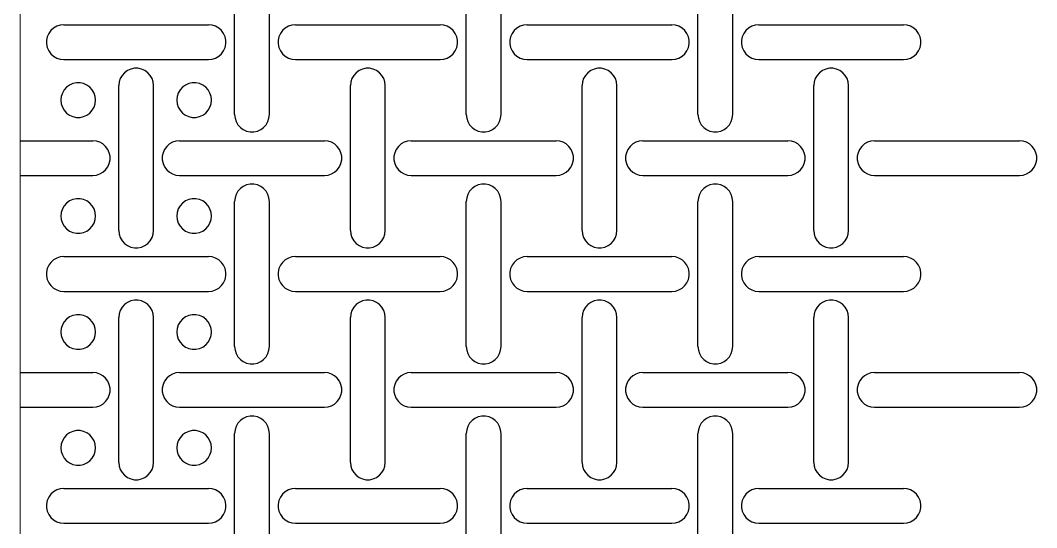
# Model space of a CAD drawing. Header units: metres. Extents: x 0 to 140, y -20 to 220.
# Drawn here: x 0 to 87.7, y 118.1 to 161.9 of the extents above; entities that cross this region are included whole.
import ezdxf

# ---------------------------------------------------------------- set-up
doc = ezdxf.new("R2010")
doc.units = ezdxf.units.M

msp = doc.modelspace()

# ---------------------------------------------------------------- linework, layer by layer
at = {"lineweight": 0}
msp.add_line((0, -20), (0, 220), dxfattribs=at)
for p, q in [((18.5, 153.75), (18.5, 166.25)), ((21.5, 153.75), (21.5, 166.25)), ((38.5, 153.75), (38.5, 166.25)), ((41.5, 153.75), (41.5, 166.25)), ((58.5, 153.75), (58.5, 166.25)), ((61.5, 153.75), (61.5, 166.25)), ((3.438, 161.467), (3.14, 161.37)), ((3.75, 161.5), (3.438, 161.467)), ((3.75, 161.5), (16.25, 161.5)), ((16.562, 161.467), (16.25, 161.5)), ((16.86, 161.37), (16.562, 161.467)), ((23.438, 161.467), (23.14, 161.37)), ((23.75, 161.5), (23.438, 161.467)), ((23.75, 161.5), (36.25, 161.5)), ((36.562, 161.467), (36.25, 161.5)), ((36.86, 161.37), (36.562, 161.467)), ((43.438, 161.467), (43.14, 161.37)), ((43.75, 161.5), (43.438, 161.467)), ((43.75, 161.5), (56.25, 161.5)), ((56.562, 161.467), (56.25, 161.5)), ((56.86, 161.37), (56.562, 161.467)), ((63.438, 161.467), (63.14, 161.37)), ((63.75, 161.5), (63.438, 161.467)), ((63.75, 161.5), (76.25, 161.5)), ((76.562, 161.467), (76.25, 161.5)), ((76.86, 161.37), (76.562, 161.467)), ((2.451, 160.75), (2.323, 160.464)), ((2.635, 161.004), (2.451, 160.75)), ((2.868, 161.214), (2.635, 161.004)), ((3.14, 161.37), (2.868, 161.214)), ((17.132, 161.214), (16.86, 161.37)), ((17.365, 161.004), (17.132, 161.214)), ((17.549, 160.75), (17.365, 161.004)), ((17.677, 160.464), (17.549, 160.75)), ((22.451, 160.75), (22.323, 160.464)), ((22.635, 161.004), (22.451, 160.75)), ((22.868, 161.214), (22.635, 161.004)), ((23.14, 161.37), (22.868, 161.214)), ((37.132, 161.214), (36.86, 161.37)), ((37.365, 161.004), (37.132, 161.214)), ((37.549, 160.75), (37.365, 161.004)), ((37.677, 160.464), (37.549, 160.75)), ((42.451, 160.75), (42.323, 160.464)), ((42.635, 161.004), (42.451, 160.75)), ((42.868, 161.214), (42.635, 161.004)), ((43.14, 161.37), (42.868, 161.214)), ((57.132, 161.214), (56.86, 161.37)), ((57.365, 161.004), (57.132, 161.214)), ((57.549, 160.75), (57.365, 161.004)), ((57.677, 160.464), (57.549, 160.75)), ((62.451, 160.75), (62.323, 160.464)), ((62.635, 161.004), (62.451, 160.75)), ((62.868, 161.214), (62.635, 161.004)), ((63.14, 161.37), (62.868, 161.214)), ((77.132, 161.214), (76.86, 161.37)), ((77.365, 161.004), (77.132, 161.214)), ((77.549, 160.75), (77.365, 161.004)), ((77.677, 160.464), (77.549, 160.75)), ((2.323, 160.464), (2.258, 160.157)), ((2.258, 160.157), (2.258, 159.843)), ((2.258, 159.843), (2.323, 159.536)), ((17.742, 160.157), (17.677, 160.464)), ((17.677, 159.536), (17.742, 159.843)), ((17.742, 159.843), (17.742, 160.157)), ((22.323, 160.464), (22.258, 160.157)), ((22.258, 160.157), (22.258, 159.843)), ((22.258, 159.843), (22.323, 159.536)), ((37.742, 160.157), (37.677, 160.464)), ((37.677, 159.536), (37.742, 159.843)), ((37.742, 159.843), (37.742, 160.157)), ((42.323, 160.464), (42.258, 160.157)), ((42.258, 160.157), (42.258, 159.843)), ((42.258, 159.843), (42.323, 159.536)), ((57.742, 160.157), (57.677, 160.464)), ((57.677, 159.536), (57.742, 159.843)), ((57.742, 159.843), (57.742, 160.157)), ((62.323, 160.464), (62.258, 160.157)), ((62.258, 160.157), (62.258, 159.843)), ((62.258, 159.843), (62.323, 159.536)), ((77.742, 160.157), (77.677, 160.464)), ((77.677, 159.536), (77.742, 159.843)), ((77.742, 159.843), (77.742, 160.157)), ((2.323, 159.536), (2.451, 159.25)), ((2.451, 159.25), (2.635, 158.996)), ((2.635, 158.996), (2.868, 158.786)), ((17.132, 158.786), (17.365, 158.996)), ((17.365, 158.996), (17.549, 159.25)), ((17.549, 159.25), (17.677, 159.536)), ((22.323, 159.536), (22.451, 159.25)), ((22.451, 159.25), (22.635, 158.996)), ((22.635, 158.996), (22.868, 158.786)), ((37.132, 158.786), (37.365, 158.996)), ((37.365, 158.996), (37.549, 159.25)), ((37.549, 159.25), (37.677, 159.536)), ((42.323, 159.536), (42.451, 159.25)), ((42.451, 159.25), (42.635, 158.996)), ((42.635, 158.996), (42.868, 158.786)), ((57.132, 158.786), (57.365, 158.996)), ((57.365, 158.996), (57.549, 159.25)), ((57.549, 159.25), (57.677, 159.536)), ((62.323, 159.536), (62.451, 159.25)), ((62.451, 159.25), (62.635, 158.996)), ((62.635, 158.996), (62.868, 158.786)), ((77.132, 158.786), (77.365, 158.996)), ((77.365, 158.996), (77.549, 159.25)), ((77.549, 159.25), (77.677, 159.536)), ((2.868, 158.786), (3.14, 158.63)), ((3.14, 158.63), (3.438, 158.533)), ((3.438, 158.533), (3.75, 158.5)), ((3.75, 158.5), (16.25, 158.5)), ((16.25, 158.5), (16.562, 158.533)), ((16.562, 158.533), (16.86, 158.63)), ((16.86, 158.63), (17.132, 158.786)), ((22.868, 158.786), (23.14, 158.63)), ((23.14, 158.63), (23.438, 158.533)), ((23.438, 158.533), (23.75, 158.5)), ((23.75, 158.5), (36.25, 158.5)), ((36.25, 158.5), (36.562, 158.533)), ((36.562, 158.533), (36.86, 158.63)), ((36.86, 158.63), (37.132, 158.786)), ((42.868, 158.786), (43.14, 158.63)), ((43.14, 158.63), (43.438, 158.533)), ((43.438, 158.533), (43.75, 158.5)), ((43.75, 158.5), (56.25, 158.5)), ((56.25, 158.5), (56.562, 158.533)), ((56.562, 158.533), (56.86, 158.63)), ((56.86, 158.63), (57.132, 158.786)), ((62.868, 158.786), (63.14, 158.63)), ((63.14, 158.63), (63.438, 158.533)), ((63.438, 158.533), (63.75, 158.5)), ((63.75, 158.5), (76.25, 158.5)), ((76.25, 158.5), (76.562, 158.533)), ((76.562, 158.533), (76.86, 158.63)), ((76.86, 158.63), (77.132, 158.786)), ((8.786, 157.132), (8.63, 156.86)), ((8.996, 157.365), (8.786, 157.132)), ((9.25, 157.549), (8.996, 157.365)), ((9.536, 157.677), (9.25, 157.549)), ((9.843, 157.742), (9.536, 157.677)), ((10.157, 157.742), (9.843, 157.742)), ((10.464, 157.677), (10.157, 157.742)), ((10.75, 157.549), (10.464, 157.677)), ((11.004, 157.365), (10.75, 157.549)), ((11.214, 157.132), (11.004, 157.365)), ((11.37, 156.86), (11.214, 157.132)), ((28.786, 157.132), (28.63, 156.86)), ((28.996, 157.365), (28.786, 157.132)), ((29.25, 157.549), (28.996, 157.365)), ((29.536, 157.677), (29.25, 157.549)), ((29.843, 157.742), (29.536, 157.677)), ((30.157, 157.742), (29.843, 157.742)), ((30.464, 157.677), (30.157, 157.742)), ((30.75, 157.549), (30.464, 157.677)), ((31.004, 157.365), (30.75, 157.549)), ((31.214, 157.132), (31.004, 157.365)), ((31.37, 156.86), (31.214, 157.132)), ((48.786, 157.132), (48.63, 156.86)), ((48.996, 157.365), (48.786, 157.132)), ((49.25, 157.549), (48.996, 157.365)), ((49.536, 157.677), (49.25, 157.549)), ((49.843, 157.742), (49.536, 157.677)), ((50.157, 157.742), (49.843, 157.742)), ((50.464, 157.677), (50.157, 157.742)), ((50.75, 157.549), (50.464, 157.677)), ((51.004, 157.365), (50.75, 157.549)), ((51.214, 157.132), (51.004, 157.365)), ((51.37, 156.86), (51.214, 157.132)), ((68.786, 157.132), (68.63, 156.86)), ((68.996, 157.365), (68.786, 157.132)), ((69.25, 157.549), (68.996, 157.365)), ((69.536, 157.677), (69.25, 157.549)), ((69.843, 157.742), (69.536, 157.677)), ((70.157, 157.742), (69.843, 157.742)), ((70.464, 157.677), (70.157, 157.742)), ((70.75, 157.549), (70.464, 157.677)), ((71.004, 157.365), (70.75, 157.549)), ((71.214, 157.132), (71.004, 157.365)), ((71.37, 156.86), (71.214, 157.132)), ((4.25, 156.299), (3.996, 156.115)), ((4.536, 156.427), (4.25, 156.299)), ((4.843, 156.492), (4.536, 156.427)), ((5.157, 156.492), (4.843, 156.492)), ((5.464, 156.427), (5.157, 156.492)), ((5.75, 156.299), (5.464, 156.427)), ((6.004, 156.115), (5.75, 156.299)), ((8.533, 156.562), (8.5, 156.25)), ((8.5, 143.75), (8.5, 156.25)), ((8.63, 156.86), (8.533, 156.562)), ((11.467, 156.562), (11.37, 156.86)), ((11.5, 156.25), (11.467, 156.562)), ((11.5, 143.75), (11.5, 156.25)), ((14.25, 156.299), (13.996, 156.115)), ((14.536, 156.427), (14.25, 156.299)), ((14.843, 156.492), (14.536, 156.427)), ((15.157, 156.492), (14.843, 156.492)), ((15.464, 156.427), (15.157, 156.492)), ((15.75, 156.299), (15.464, 156.427)), ((16.004, 156.115), (15.75, 156.299)), ((28.533, 156.562), (28.5, 156.25)), ((28.5, 143.75), (28.5, 156.25)), ((28.63, 156.86), (28.533, 156.562)), ((31.467, 156.562), (31.37, 156.86)), ((31.5, 156.25), (31.467, 156.562)), ((31.5, 143.75), (31.5, 156.25)), ((48.533, 156.562), (48.5, 156.25)), ((48.5, 143.75), (48.5, 156.25)), ((48.63, 156.86), (48.533, 156.562)), ((51.467, 156.562), (51.37, 156.86)), ((51.5, 156.25), (51.467, 156.562)), ((51.5, 143.75), (51.5, 156.25)), ((68.533, 156.562), (68.5, 156.25)), ((68.5, 143.75), (68.5, 156.25)), ((68.63, 156.86), (68.533, 156.562)), ((71.467, 156.562), (71.37, 156.86)), ((71.5, 156.25), (71.467, 156.562)), ((71.5, 143.75), (71.5, 156.25)), ((3.533, 155.312), (3.5, 155)), ((3.63, 155.61), (3.533, 155.312)), ((3.786, 155.882), (3.63, 155.61)), ((3.996, 156.115), (3.786, 155.882)), ((6.214, 155.882), (6.004, 156.115)), ((6.37, 155.61), (6.214, 155.882)), ((6.467, 155.312), (6.37, 155.61)), ((6.5, 155), (6.467, 155.312)), ((13.533, 155.312), (13.5, 155)), ((13.63, 155.61), (13.533, 155.312)), ((13.786, 155.882), (13.63, 155.61)), ((13.996, 156.115), (13.786, 155.882)), ((16.214, 155.882), (16.004, 156.115)), ((16.37, 155.61), (16.214, 155.882)), ((16.467, 155.312), (16.37, 155.61)), ((16.5, 155), (16.467, 155.312)), ((3.5, 155), (3.533, 154.688)), ((3.533, 154.688), (3.63, 154.39)), ((6.37, 154.39), (6.467, 154.688)), ((6.467, 154.688), (6.5, 155)), ((13.5, 155), (13.533, 154.688)), ((13.533, 154.688), (13.63, 154.39)), ((16.37, 154.39), (16.467, 154.688)), ((16.467, 154.688), (16.5, 155)), ((3.63, 154.39), (3.786, 154.118)), ((3.786, 154.118), (3.996, 153.885)), ((3.996, 153.885), (4.25, 153.701)), ((4.25, 153.701), (4.536, 153.573)), ((4.536, 153.573), (4.843, 153.508)), ((5.157, 153.508), (5.464, 153.573)), ((5.464, 153.573), (5.75, 153.701)), ((5.75, 153.701), (6.004, 153.885)), ((6.004, 153.885), (6.214, 154.118)), ((6.214, 154.118), (6.37, 154.39)), ((13.63, 154.39), (13.786, 154.118)), ((13.786, 154.118), (13.996, 153.885)), ((13.996, 153.885), (14.25, 153.701)), ((14.25, 153.701), (14.536, 153.573)), ((14.536, 153.573), (14.843, 153.508)), ((15.157, 153.508), (15.464, 153.573)), ((15.464, 153.573), (15.75, 153.701)), ((15.75, 153.701), (16.004, 153.885)), ((16.004, 153.885), (16.214, 154.118)), ((16.214, 154.118), (16.37, 154.39)), ((18.5, 153.75), (18.533, 153.438)), ((21.467, 153.438), (21.5, 153.75)), ((38.5, 153.75), (38.533, 153.438)), ((41.467, 153.438), (41.5, 153.75)), ((58.5, 153.75), (58.533, 153.438)), ((61.467, 153.438), (61.5, 153.75)), ((4.843, 153.508), (5.157, 153.508)), ((14.843, 153.508), (15.157, 153.508)), ((18.533, 153.438), (18.63, 153.14)), ((18.63, 153.14), (18.786, 152.868)), ((18.786, 152.868), (18.996, 152.635)), ((21.004, 152.635), (21.214, 152.868)), ((21.214, 152.868), (21.37, 153.14)), ((21.37, 153.14), (21.467, 153.438)), ((38.533, 153.438), (38.63, 153.14)), ((38.63, 153.14), (38.786, 152.868)), ((38.786, 152.868), (38.996, 152.635)), ((41.004, 152.635), (41.214, 152.868)), ((41.214, 152.868), (41.37, 153.14)), ((41.37, 153.14), (41.467, 153.438)), ((58.533, 153.438), (58.63, 153.14)), ((58.63, 153.14), (58.786, 152.868)), ((58.786, 152.868), (58.996, 152.635)), ((61.004, 152.635), (61.214, 152.868)), ((61.214, 152.868), (61.37, 153.14)), ((61.37, 153.14), (61.467, 153.438)), ((18.996, 152.635), (19.25, 152.451)), ((19.25, 152.451), (19.536, 152.323)), ((19.536, 152.323), (19.843, 152.258)), ((19.843, 152.258), (20.157, 152.258)), ((20.157, 152.258), (20.464, 152.323)), ((20.464, 152.323), (20.75, 152.451)), ((20.75, 152.451), (21.004, 152.635)), ((38.996, 152.635), (39.25, 152.451)), ((39.25, 152.451), (39.536, 152.323)), ((39.536, 152.323), (39.843, 152.258)), ((39.843, 152.258), (40.157, 152.258)), ((40.157, 152.258), (40.464, 152.323)), ((40.464, 152.323), (40.75, 152.451)), ((40.75, 152.451), (41.004, 152.635)), ((58.996, 152.635), (59.25, 152.451)), ((59.25, 152.451), (59.536, 152.323)), ((59.536, 152.323), (59.843, 152.258)), ((59.843, 152.258), (60.157, 152.258)), ((60.157, 152.258), (60.464, 152.323)), ((60.464, 152.323), (60.75, 152.451)), ((60.75, 152.451), (61.004, 152.635)), ((0, 151.5), (6.25, 151.5)), ((6.562, 151.467), (6.25, 151.5)), ((6.86, 151.37), (6.562, 151.467)), ((7.132, 151.214), (6.86, 151.37)), ((7.365, 151.004), (7.132, 151.214)), ((7.549, 150.75), (7.365, 151.004)), ((12.635, 151.004), (12.451, 150.75)), ((12.868, 151.214), (12.635, 151.004)), ((13.14, 151.37), (12.868, 151.214)), ((13.438, 151.467), (13.14, 151.37)), ((13.75, 151.5), (13.438, 151.467)), ((13.75, 151.5), (26.25, 151.5)), ((26.562, 151.467), (26.25, 151.5)), ((26.86, 151.37), (26.562, 151.467)), ((27.132, 151.214), (26.86, 151.37)), ((27.365, 151.004), (27.132, 151.214)), ((27.549, 150.75), (27.365, 151.004)), ((32.635, 151.004), (32.451, 150.75)), ((32.868, 151.214), (32.635, 151.004)), ((33.14, 151.37), (32.868, 151.214)), ((33.438, 151.467), (33.14, 151.37)), ((33.75, 151.5), (33.438, 151.467)), ((33.75, 151.5), (46.25, 151.5)), ((46.562, 151.467), (46.25, 151.5)), ((46.86, 151.37), (46.562, 151.467)), ((47.132, 151.214), (46.86, 151.37)), ((47.365, 151.004), (47.132, 151.214)), ((47.549, 150.75), (47.365, 151.004)), ((52.635, 151.004), (52.451, 150.75)), ((52.868, 151.214), (52.635, 151.004)), ((53.14, 151.37), (52.868, 151.214)), ((53.438, 151.467), (53.14, 151.37)), ((53.75, 151.5), (53.438, 151.467)), ((53.75, 151.5), (66.25, 151.5)), ((66.562, 151.467), (66.25, 151.5)), ((66.86, 151.37), (66.562, 151.467)), ((67.132, 151.214), (66.86, 151.37)), ((67.365, 151.004), (67.132, 151.214)), ((67.549, 150.75), (67.365, 151.004)), ((72.635, 151.004), (72.451, 150.75)), ((72.868, 151.214), (72.635, 151.004)), ((73.14, 151.37), (72.868, 151.214)), ((73.438, 151.467), (73.14, 151.37)), ((73.75, 151.5), (73.438, 151.467)), ((73.75, 151.5), (86.25, 151.5)), ((86.562, 151.467), (86.25, 151.5)), ((86.86, 151.37), (86.562, 151.467)), ((87.132, 151.214), (86.86, 151.37)), ((87.365, 151.004), (87.132, 151.214)), ((87.549, 150.75), (87.365, 151.004)), ((7.677, 150.464), (7.549, 150.75)), ((7.742, 150.157), (7.677, 150.464)), ((7.742, 149.843), (7.742, 150.157)), ((12.323, 150.464), (12.258, 150.157)), ((12.258, 150.157), (12.258, 149.843)), ((12.451, 150.75), (12.323, 150.464)), ((27.677, 150.464), (27.549, 150.75)), ((27.742, 150.157), (27.677, 150.464)), ((27.742, 149.843), (27.742, 150.157)), ((32.323, 150.464), (32.258, 150.157)), ((32.258, 150.157), (32.258, 149.843)), ((32.451, 150.75), (32.323, 150.464)), ((47.677, 150.464), (47.549, 150.75)), ((47.742, 150.157), (47.677, 150.464)), ((47.742, 149.843), (47.742, 150.157)), ((52.323, 150.464), (52.258, 150.157)), ((52.258, 150.157), (52.258, 149.843)), ((52.451, 150.75), (52.323, 150.464)), ((67.677, 150.464), (67.549, 150.75)), ((67.742, 150.157), (67.677, 150.464)), ((67.742, 149.843), (67.742, 150.157)), ((72.323, 150.464), (72.258, 150.157)), ((72.258, 150.157), (72.258, 149.843)), ((72.451, 150.75), (72.323, 150.464)), ((87.677, 150.464), (87.549, 150.75)), ((87.742, 150.157), (87.677, 150.464)), ((87.742, 149.843), (87.742, 150.157)), ((7.365, 148.996), (7.549, 149.25)), ((7.549, 149.25), (7.677, 149.536)), ((7.677, 149.536), (7.742, 149.843)), ((12.258, 149.843), (12.323, 149.536)), ((12.323, 149.536), (12.451, 149.25)), ((12.451, 149.25), (12.635, 148.996)), ((27.365, 148.996), (27.549, 149.25)), ((27.549, 149.25), (27.677, 149.536)), ((27.677, 149.536), (27.742, 149.843)), ((32.258, 149.843), (32.323, 149.536)), ((32.323, 149.536), (32.451, 149.25)), ((32.451, 149.25), (32.635, 148.996)), ((47.365, 148.996), (47.549, 149.25)), ((47.549, 149.25), (47.677, 149.536)), ((47.677, 149.536), (47.742, 149.843)), ((52.258, 149.843), (52.323, 149.536)), ((52.323, 149.536), (52.451, 149.25)), ((52.451, 149.25), (52.635, 148.996)), ((67.365, 148.996), (67.549, 149.25)), ((67.549, 149.25), (67.677, 149.536)), ((67.677, 149.536), (67.742, 149.843)), ((72.258, 149.843), (72.323, 149.536)), ((72.323, 149.536), (72.451, 149.25)), ((72.451, 149.25), (72.635, 148.996)), ((87.365, 148.996), (87.549, 149.25)), ((87.549, 149.25), (87.677, 149.536)), ((87.677, 149.536), (87.742, 149.843)), ((0, 148.5), (6.25, 148.5)), ((6.25, 148.5), (6.562, 148.533)), ((6.562, 148.533), (6.86, 148.63)), ((6.86, 148.63), (7.132, 148.786)), ((7.132, 148.786), (7.365, 148.996)), ((12.635, 148.996), (12.868, 148.786)), ((12.868, 148.786), (13.14, 148.63)), ((13.14, 148.63), (13.438, 148.533)), ((13.438, 148.533), (13.75, 148.5)), ((13.75, 148.5), (26.25, 148.5)), ((26.25, 148.5), (26.562, 148.533)), ((26.562, 148.533), (26.86, 148.63)), ((26.86, 148.63), (27.132, 148.786)), ((27.132, 148.786), (27.365, 148.996)), ((32.635, 148.996), (32.868, 148.786)), ((32.868, 148.786), (33.14, 148.63)), ((33.14, 148.63), (33.438, 148.533)), ((33.438, 148.533), (33.75, 148.5)), ((33.75, 148.5), (46.25, 148.5)), ((46.25, 148.5), (46.562, 148.533)), ((46.562, 148.533), (46.86, 148.63)), ((46.86, 148.63), (47.132, 148.786)), ((47.132, 148.786), (47.365, 148.996)), ((52.635, 148.996), (52.868, 148.786)), ((52.868, 148.786), (53.14, 148.63)), ((53.14, 148.63), (53.438, 148.533)), ((53.438, 148.533), (53.75, 148.5)), ((53.75, 148.5), (66.25, 148.5)), ((66.25, 148.5), (66.562, 148.533)), ((66.562, 148.533), (66.86, 148.63)), ((66.86, 148.63), (67.132, 148.786)), ((67.132, 148.786), (67.365, 148.996)), ((72.635, 148.996), (72.868, 148.786)), ((72.868, 148.786), (73.14, 148.63)), ((73.14, 148.63), (73.438, 148.533)), ((73.438, 148.533), (73.75, 148.5)), ((73.75, 148.5), (86.25, 148.5)), ((86.25, 148.5), (86.562, 148.533)), ((86.562, 148.533), (86.86, 148.63)), ((86.86, 148.63), (87.132, 148.786)), ((87.132, 148.786), (87.365, 148.996)), ((19.25, 147.549), (18.996, 147.365)), ((19.536, 147.677), (19.25, 147.549)), ((19.843, 147.742), (19.536, 147.677)), ((20.157, 147.742), (19.843, 147.742)), ((20.464, 147.677), (20.157, 147.742)), ((20.75, 147.549), (20.464, 147.677)), ((21.004, 147.365), (20.75, 147.549)), ((39.25, 147.549), (38.996, 147.365)), ((39.536, 147.677), (39.25, 147.549)), ((39.843, 147.742), (39.536, 147.677)), ((40.157, 147.742), (39.843, 147.742)), ((40.464, 147.677), (40.157, 147.742)), ((40.75, 147.549), (40.464, 147.677)), ((41.004, 147.365), (40.75, 147.549)), ((59.25, 147.549), (58.996, 147.365)), ((59.536, 147.677), (59.25, 147.549)), ((59.843, 147.742), (59.536, 147.677)), ((60.157, 147.742), (59.843, 147.742)), ((60.464, 147.677), (60.157, 147.742)), ((60.75, 147.549), (60.464, 147.677)), ((61.004, 147.365), (60.75, 147.549)), ((18.533, 146.562), (18.5, 146.25)), ((18.63, 146.86), (18.533, 146.562)), ((18.786, 147.132), (18.63, 146.86)), ((18.996, 147.365), (18.786, 147.132)), ((21.214, 147.132), (21.004, 147.365)), ((21.37, 146.86), (21.214, 147.132)), ((21.467, 146.562), (21.37, 146.86)), ((21.5, 146.25), (21.467, 146.562)), ((38.533, 146.562), (38.5, 146.25)), ((38.63, 146.86), (38.533, 146.562)), ((38.786, 147.132), (38.63, 146.86)), ((38.996, 147.365), (38.786, 147.132)), ((41.214, 147.132), (41.004, 147.365)), ((41.37, 146.86), (41.214, 147.132)), ((41.467, 146.562), (41.37, 146.86)), ((41.5, 146.25), (41.467, 146.562)), ((58.533, 146.562), (58.5, 146.25)), ((58.63, 146.86), (58.533, 146.562)), ((58.786, 147.132), (58.63, 146.86)), ((58.996, 147.365), (58.786, 147.132)), ((61.214, 147.132), (61.004, 147.365)), ((61.37, 146.86), (61.214, 147.132)), ((61.467, 146.562), (61.37, 146.86)), ((61.5, 146.25), (61.467, 146.562)), ((3.786, 145.882), (3.63, 145.61)), ((3.996, 146.115), (3.786, 145.882)), ((4.25, 146.299), (3.996, 146.115)), ((4.536, 146.427), (4.25, 146.299)), ((4.843, 146.492), (4.536, 146.427)), ((5.157, 146.492), (4.843, 146.492)), ((5.464, 146.427), (5.157, 146.492)), ((5.75, 146.299), (5.464, 146.427)), ((6.004, 146.115), (5.75, 146.299)), ((6.214, 145.882), (6.004, 146.115)), ((6.37, 145.61), (6.214, 145.882)), ((13.786, 145.882), (13.63, 145.61)), ((13.996, 146.115), (13.786, 145.882)), ((14.25, 146.299), (13.996, 146.115)), ((14.536, 146.427), (14.25, 146.299)), ((14.843, 146.492), (14.536, 146.427)), ((15.157, 146.492), (14.843, 146.492)), ((15.464, 146.427), (15.157, 146.492)), ((15.75, 146.299), (15.464, 146.427)), ((16.004, 146.115), (15.75, 146.299)), ((16.214, 145.882), (16.004, 146.115)), ((16.37, 145.61), (16.214, 145.882)), ((18.5, 133.75), (18.5, 146.25)), ((21.5, 133.75), (21.5, 146.25)), ((38.5, 133.75), (38.5, 146.25)), ((41.5, 133.75), (41.5, 146.25)), ((58.5, 133.75), (58.5, 146.25)), ((61.5, 133.75), (61.5, 146.25)), ((3.533, 145.312), (3.5, 145)), ((3.5, 145), (3.533, 144.688)), ((3.63, 145.61), (3.533, 145.312)), ((6.467, 145.312), (6.37, 145.61)), ((6.5, 145), (6.467, 145.312)), ((6.467, 144.688), (6.5, 145)), ((13.533, 145.312), (13.5, 145)), ((13.5, 145), (13.533, 144.688)), ((13.63, 145.61), (13.533, 145.312)), ((16.467, 145.312), (16.37, 145.61)), ((16.5, 145), (16.467, 145.312)), ((16.467, 144.688), (16.5, 145)), ((3.533, 144.688), (3.63, 144.39)), ((3.63, 144.39), (3.786, 144.118)), ((3.786, 144.118), (3.996, 143.885)), ((6.004, 143.885), (6.214, 144.118)), ((6.214, 144.118), (6.37, 144.39)), ((6.37, 144.39), (6.467, 144.688)), ((13.533, 144.688), (13.63, 144.39)), ((13.63, 144.39), (13.786, 144.118)), ((13.786, 144.118), (13.996, 143.885)), ((16.004, 143.885), (16.214, 144.118)), ((16.214, 144.118), (16.37, 144.39)), ((16.37, 144.39), (16.467, 144.688)), ((3.996, 143.885), (4.25, 143.701)), ((4.25, 143.701), (4.536, 143.573)), ((4.536, 143.573), (4.843, 143.508)), ((4.843, 143.508), (5.157, 143.508)), ((5.157, 143.508), (5.464, 143.573)), ((5.464, 143.573), (5.75, 143.701)), ((5.75, 143.701), (6.004, 143.885)), ((8.5, 143.75), (8.533, 143.438)), ((8.533, 143.438), (8.63, 143.14)), ((8.63, 143.14), (8.786, 142.868)), ((11.214, 142.868), (11.37, 143.14)), ((11.37, 143.14), (11.467, 143.438)), ((11.467, 143.438), (11.5, 143.75)), ((13.996, 143.885), (14.25, 143.701)), ((14.25, 143.701), (14.536, 143.573)), ((14.536, 143.573), (14.843, 143.508)), ((14.843, 143.508), (15.157, 143.508)), ((15.157, 143.508), (15.464, 143.573)), ((15.464, 143.573), (15.75, 143.701)), ((15.75, 143.701), (16.004, 143.885)), ((28.5, 143.75), (28.533, 143.438)), ((28.533, 143.438), (28.63, 143.14)), ((28.63, 143.14), (28.786, 142.868)), ((31.214, 142.868), (31.37, 143.14)), ((31.37, 143.14), (31.467, 143.438)), ((31.467, 143.438), (31.5, 143.75)), ((48.5, 143.75), (48.533, 143.438)), ((48.533, 143.438), (48.63, 143.14)), ((48.63, 143.14), (48.786, 142.868)), ((51.214, 142.868), (51.37, 143.14)), ((51.37, 143.14), (51.467, 143.438)), ((51.467, 143.438), (51.5, 143.75)), ((68.5, 143.75), (68.533, 143.438)), ((68.533, 143.438), (68.63, 143.14)), ((68.63, 143.14), (68.786, 142.868)), ((71.214, 142.868), (71.37, 143.14)), ((71.37, 143.14), (71.467, 143.438)), ((71.467, 143.438), (71.5, 143.75)), ((8.786, 142.868), (8.996, 142.635)), ((8.996, 142.635), (9.25, 142.451)), ((9.25, 142.451), (9.536, 142.323)), ((9.536, 142.323), (9.843, 142.258)), ((9.843, 142.258), (10.157, 142.258)), ((10.157, 142.258), (10.464, 142.323)), ((10.464, 142.323), (10.75, 142.451)), ((10.75, 142.451), (11.004, 142.635)), ((11.004, 142.635), (11.214, 142.868)), ((28.786, 142.868), (28.996, 142.635)), ((28.996, 142.635), (29.25, 142.451)), ((29.25, 142.451), (29.536, 142.323)), ((29.536, 142.323), (29.843, 142.258)), ((29.843, 142.258), (30.157, 142.258)), ((30.157, 142.258), (30.464, 142.323)), ((30.464, 142.323), (30.75, 142.451)), ((30.75, 142.451), (31.004, 142.635)), ((31.004, 142.635), (31.214, 142.868)), ((48.786, 142.868), (48.996, 142.635)), ((48.996, 142.635), (49.25, 142.451)), ((49.25, 142.451), (49.536, 142.323)), ((49.536, 142.323), (49.843, 142.258)), ((49.843, 142.258), (50.157, 142.258)), ((50.157, 142.258), (50.464, 142.323)), ((50.464, 142.323), (50.75, 142.451)), ((50.75, 142.451), (51.004, 142.635)), ((51.004, 142.635), (51.214, 142.868)), ((68.786, 142.868), (68.996, 142.635)), ((68.996, 142.635), (69.25, 142.451)), ((69.25, 142.451), (69.536, 142.323)), ((69.536, 142.323), (69.843, 142.258)), ((69.843, 142.258), (70.157, 142.258)), ((70.157, 142.258), (70.464, 142.323)), ((70.464, 142.323), (70.75, 142.451)), ((70.75, 142.451), (71.004, 142.635)), ((71.004, 142.635), (71.214, 142.868)), ((3.14, 141.37), (2.868, 141.214)), ((3.438, 141.467), (3.14, 141.37)), ((3.75, 141.5), (3.438, 141.467)), ((3.75, 141.5), (16.25, 141.5)), ((16.562, 141.467), (16.25, 141.5)), ((16.86, 141.37), (16.562, 141.467)), ((17.132, 141.214), (16.86, 141.37)), ((23.14, 141.37), (22.868, 141.214)), ((23.438, 141.467), (23.14, 141.37)), ((23.75, 141.5), (23.438, 141.467)), ((23.75, 141.5), (36.25, 141.5)), ((36.562, 141.467), (36.25, 141.5)), ((36.86, 141.37), (36.562, 141.467)), ((37.132, 141.214), (36.86, 141.37)), ((43.14, 141.37), (42.868, 141.214)), ((43.438, 141.467), (43.14, 141.37)), ((43.75, 141.5), (43.438, 141.467)), ((43.75, 141.5), (56.25, 141.5)), ((56.562, 141.467), (56.25, 141.5)), ((56.86, 141.37), (56.562, 141.467)), ((57.132, 141.214), (56.86, 141.37)), ((63.14, 141.37), (62.868, 141.214)), ((63.438, 141.467), (63.14, 141.37)), ((63.75, 141.5), (63.438, 141.467)), ((63.75, 141.5), (76.25, 141.5)), ((76.562, 141.467), (76.25, 141.5)), ((76.86, 141.37), (76.562, 141.467)), ((77.132, 141.214), (76.86, 141.37)), ((2.323, 140.464), (2.258, 140.157)), ((2.451, 140.75), (2.323, 140.464)), ((2.635, 141.004), (2.451, 140.75)), ((2.868, 141.214), (2.635, 141.004)), ((17.365, 141.004), (17.132, 141.214)), ((17.549, 140.75), (17.365, 141.004)), ((17.677, 140.464), (17.549, 140.75)), ((17.742, 140.157), (17.677, 140.464)), ((22.323, 140.464), (22.258, 140.157)), ((22.451, 140.75), (22.323, 140.464)), ((22.635, 141.004), (22.451, 140.75)), ((22.868, 141.214), (22.635, 141.004)), ((37.365, 141.004), (37.132, 141.214)), ((37.549, 140.75), (37.365, 141.004)), ((37.677, 140.464), (37.549, 140.75)), ((37.742, 140.157), (37.677, 140.464)), ((42.323, 140.464), (42.258, 140.157)), ((42.451, 140.75), (42.323, 140.464)), ((42.635, 141.004), (42.451, 140.75)), ((42.868, 141.214), (42.635, 141.004)), ((57.365, 141.004), (57.132, 141.214)), ((57.549, 140.75), (57.365, 141.004)), ((57.677, 140.464), (57.549, 140.75)), ((57.742, 140.157), (57.677, 140.464)), ((62.323, 140.464), (62.258, 140.157)), ((62.451, 140.75), (62.323, 140.464)), ((62.635, 141.004), (62.451, 140.75)), ((62.868, 141.214), (62.635, 141.004)), ((77.365, 141.004), (77.132, 141.214)), ((77.549, 140.75), (77.365, 141.004)), ((77.677, 140.464), (77.549, 140.75)), ((77.742, 140.157), (77.677, 140.464)), ((2.258, 140.157), (2.258, 139.843)), ((2.258, 139.843), (2.323, 139.536)), ((2.323, 139.536), (2.451, 139.25)), ((17.549, 139.25), (17.677, 139.536)), ((17.677, 139.536), (17.742, 139.843)), ((17.742, 139.843), (17.742, 140.157)), ((22.258, 140.157), (22.258, 139.843)), ((22.258, 139.843), (22.323, 139.536)), ((22.323, 139.536), (22.451, 139.25)), ((37.549, 139.25), (37.677, 139.536)), ((37.677, 139.536), (37.742, 139.843)), ((37.742, 139.843), (37.742, 140.157)), ((42.258, 140.157), (42.258, 139.843)), ((42.258, 139.843), (42.323, 139.536)), ((42.323, 139.536), (42.451, 139.25)), ((57.549, 139.25), (57.677, 139.536)), ((57.677, 139.536), (57.742, 139.843)), ((57.742, 139.843), (57.742, 140.157)), ((62.258, 140.157), (62.258, 139.843)), ((62.258, 139.843), (62.323, 139.536)), ((62.323, 139.536), (62.451, 139.25)), ((77.549, 139.25), (77.677, 139.536)), ((77.677, 139.536), (77.742, 139.843)), ((77.742, 139.843), (77.742, 140.157)), ((2.451, 139.25), (2.635, 138.996)), ((2.635, 138.996), (2.868, 138.786)), ((2.868, 138.786), (3.14, 138.63)), ((16.86, 138.63), (17.132, 138.786)), ((17.132, 138.786), (17.365, 138.996)), ((17.365, 138.996), (17.549, 139.25)), ((22.451, 139.25), (22.635, 138.996)), ((22.635, 138.996), (22.868, 138.786)), ((22.868, 138.786), (23.14, 138.63)), ((36.86, 138.63), (37.132, 138.786)), ((37.132, 138.786), (37.365, 138.996)), ((37.365, 138.996), (37.549, 139.25)), ((42.451, 139.25), (42.635, 138.996)), ((42.635, 138.996), (42.868, 138.786)), ((42.868, 138.786), (43.14, 138.63)), ((56.86, 138.63), (57.132, 138.786)), ((57.132, 138.786), (57.365, 138.996)), ((57.365, 138.996), (57.549, 139.25)), ((62.451, 139.25), (62.635, 138.996)), ((62.635, 138.996), (62.868, 138.786)), ((62.868, 138.786), (63.14, 138.63)), ((76.86, 138.63), (77.132, 138.786)), ((77.132, 138.786), (77.365, 138.996)), ((77.365, 138.996), (77.549, 139.25)), ((3.14, 138.63), (3.438, 138.533)), ((3.438, 138.533), (3.75, 138.5)), ((3.75, 138.5), (16.25, 138.5)), ((16.25, 138.5), (16.562, 138.533)), ((16.562, 138.533), (16.86, 138.63)), ((23.14, 138.63), (23.438, 138.533)), ((23.438, 138.533), (23.75, 138.5)), ((23.75, 138.5), (36.25, 138.5)), ((36.25, 138.5), (36.562, 138.533)), ((36.562, 138.533), (36.86, 138.63)), ((43.14, 138.63), (43.438, 138.533)), ((43.438, 138.533), (43.75, 138.5)), ((43.75, 138.5), (56.25, 138.5)), ((56.25, 138.5), (56.562, 138.533)), ((56.562, 138.533), (56.86, 138.63)), ((63.14, 138.63), (63.438, 138.533)), ((63.438, 138.533), (63.75, 138.5)), ((63.75, 138.5), (76.25, 138.5)), ((76.25, 138.5), (76.562, 138.533)), ((76.562, 138.533), (76.86, 138.63)), ((8.786, 137.132), (8.63, 136.86)), ((8.996, 137.365), (8.786, 137.132)), ((9.25, 137.549), (8.996, 137.365)), ((9.536, 137.677), (9.25, 137.549)), ((9.843, 137.742), (9.536, 137.677)), ((10.157, 137.742), (9.843, 137.742)), ((10.464, 137.677), (10.157, 137.742)), ((10.75, 137.549), (10.464, 137.677)), ((11.004, 137.365), (10.75, 137.549)), ((11.214, 137.132), (11.004, 137.365)), ((11.37, 136.86), (11.214, 137.132)), ((28.786, 137.132), (28.63, 136.86)), ((28.996, 137.365), (28.786, 137.132)), ((29.25, 137.549), (28.996, 137.365)), ((29.536, 137.677), (29.25, 137.549)), ((29.843, 137.742), (29.536, 137.677)), ((30.157, 137.742), (29.843, 137.742)), ((30.464, 137.677), (30.157, 137.742)), ((30.75, 137.549), (30.464, 137.677)), ((31.004, 137.365), (30.75, 137.549)), ((31.214, 137.132), (31.004, 137.365)), ((31.37, 136.86), (31.214, 137.132)), ((48.786, 137.132), (48.63, 136.86)), ((48.996, 137.365), (48.786, 137.132)), ((49.25, 137.549), (48.996, 137.365)), ((49.536, 137.677), (49.25, 137.549)), ((49.843, 137.742), (49.536, 137.677)), ((50.157, 137.742), (49.843, 137.742)), ((50.464, 137.677), (50.157, 137.742)), ((50.75, 137.549), (50.464, 137.677)), ((51.004, 137.365), (50.75, 137.549)), ((51.214, 137.132), (51.004, 137.365)), ((51.37, 136.86), (51.214, 137.132)), ((68.786, 137.132), (68.63, 136.86)), ((68.996, 137.365), (68.786, 137.132)), ((69.25, 137.549), (68.996, 137.365)), ((69.536, 137.677), (69.25, 137.549)), ((69.843, 137.742), (69.536, 137.677)), ((70.157, 137.742), (69.843, 137.742)), ((70.464, 137.677), (70.157, 137.742)), ((70.75, 137.549), (70.464, 137.677)), ((71.004, 137.365), (70.75, 137.549)), ((71.214, 137.132), (71.004, 137.365)), ((71.37, 136.86), (71.214, 137.132)), ((3.996, 136.115), (3.786, 135.882)), ((4.25, 136.299), (3.996, 136.115)), ((4.536, 136.427), (4.25, 136.299)), ((4.843, 136.492), (4.536, 136.427)), ((5.157, 136.492), (4.843, 136.492)), ((5.464, 136.427), (5.157, 136.492)), ((5.75, 136.299), (5.464, 136.427)), ((6.004, 136.115), (5.75, 136.299)), ((6.214, 135.882), (6.004, 136.115)), ((8.533, 136.562), (8.5, 136.25)), ((8.5, 123.75), (8.5, 136.25)), ((8.63, 136.86), (8.533, 136.562)), ((11.467, 136.562), (11.37, 136.86)), ((11.5, 136.25), (11.467, 136.562)), ((11.5, 123.75), (11.5, 136.25)), ((13.996, 136.115), (13.786, 135.882)), ((14.25, 136.299), (13.996, 136.115)), ((14.536, 136.427), (14.25, 136.299)), ((14.843, 136.492), (14.536, 136.427)), ((15.157, 136.492), (14.843, 136.492)), ((15.464, 136.427), (15.157, 136.492)), ((15.75, 136.299), (15.464, 136.427)), ((16.004, 136.115), (15.75, 136.299)), ((16.214, 135.882), (16.004, 136.115)), ((28.533, 136.562), (28.5, 136.25)), ((28.5, 123.75), (28.5, 136.25)), ((28.63, 136.86), (28.533, 136.562)), ((31.467, 136.562), (31.37, 136.86)), ((31.5, 136.25), (31.467, 136.562)), ((31.5, 123.75), (31.5, 136.25)), ((48.533, 136.562), (48.5, 136.25)), ((48.5, 123.75), (48.5, 136.25)), ((48.63, 136.86), (48.533, 136.562)), ((51.467, 136.562), (51.37, 136.86)), ((51.5, 136.25), (51.467, 136.562)), ((51.5, 123.75), (51.5, 136.25)), ((68.533, 136.562), (68.5, 136.25)), ((68.5, 123.75), (68.5, 136.25)), ((68.63, 136.86), (68.533, 136.562)), ((71.467, 136.562), (71.37, 136.86)), ((71.5, 136.25), (71.467, 136.562)), ((71.5, 123.75), (71.5, 136.25)), ((3.533, 135.312), (3.5, 135)), ((3.63, 135.61), (3.533, 135.312)), ((3.786, 135.882), (3.63, 135.61)), ((6.37, 135.61), (6.214, 135.882)), ((6.467, 135.312), (6.37, 135.61)), ((6.5, 135), (6.467, 135.312)), ((13.533, 135.312), (13.5, 135)), ((13.63, 135.61), (13.533, 135.312)), ((13.786, 135.882), (13.63, 135.61)), ((16.37, 135.61), (16.214, 135.882)), ((16.467, 135.312), (16.37, 135.61)), ((16.5, 135), (16.467, 135.312)), ((3.5, 135), (3.533, 134.688)), ((3.533, 134.688), (3.63, 134.39)), ((3.63, 134.39), (3.786, 134.118)), ((6.214, 134.118), (6.37, 134.39)), ((6.37, 134.39), (6.467, 134.688)), ((6.467, 134.688), (6.5, 135)), ((13.5, 135), (13.533, 134.688)), ((13.533, 134.688), (13.63, 134.39)), ((13.63, 134.39), (13.786, 134.118)), ((16.214, 134.118), (16.37, 134.39)), ((16.37, 134.39), (16.467, 134.688)), ((16.467, 134.688), (16.5, 135)), ((3.786, 134.118), (3.996, 133.885)), ((3.996, 133.885), (4.25, 133.701)), ((4.25, 133.701), (4.536, 133.573)), ((4.536, 133.573), (4.843, 133.508)), ((4.843, 133.508), (5.157, 133.508)), ((5.157, 133.508), (5.464, 133.573)), ((5.464, 133.573), (5.75, 133.701)), ((5.75, 133.701), (6.004, 133.885)), ((6.004, 133.885), (6.214, 134.118)), ((13.786, 134.118), (13.996, 133.885)), ((13.996, 133.885), (14.25, 133.701)), ((14.25, 133.701), (14.536, 133.573)), ((14.536, 133.573), (14.843, 133.508)), ((14.843, 133.508), (15.157, 133.508)), ((15.157, 133.508), (15.464, 133.573)), ((15.464, 133.573), (15.75, 133.701)), ((15.75, 133.701), (16.004, 133.885)), ((16.004, 133.885), (16.214, 134.118)), ((18.5, 133.75), (18.533, 133.438)), ((18.533, 133.438), (18.63, 133.14)), ((21.37, 133.14), (21.467, 133.438)), ((21.467, 133.438), (21.5, 133.75)), ((38.5, 133.75), (38.533, 133.438)), ((38.533, 133.438), (38.63, 133.14)), ((41.37, 133.14), (41.467, 133.438)), ((41.467, 133.438), (41.5, 133.75)), ((58.5, 133.75), (58.533, 133.438)), ((58.533, 133.438), (58.63, 133.14)), ((61.37, 133.14), (61.467, 133.438)), ((61.467, 133.438), (61.5, 133.75)), ((18.63, 133.14), (18.786, 132.868)), ((18.786, 132.868), (18.996, 132.635)), ((18.996, 132.635), (19.25, 132.451)), ((20.75, 132.451), (21.004, 132.635)), ((21.004, 132.635), (21.214, 132.868)), ((21.214, 132.868), (21.37, 133.14)), ((38.63, 133.14), (38.786, 132.868)), ((38.786, 132.868), (38.996, 132.635)), ((38.996, 132.635), (39.25, 132.451)), ((40.75, 132.451), (41.004, 132.635)), ((41.004, 132.635), (41.214, 132.868)), ((41.214, 132.868), (41.37, 133.14)), ((58.63, 133.14), (58.786, 132.868)), ((58.786, 132.868), (58.996, 132.635)), ((58.996, 132.635), (59.25, 132.451)), ((60.75, 132.451), (61.004, 132.635)), ((61.004, 132.635), (61.214, 132.868)), ((61.214, 132.868), (61.37, 133.14)), ((19.25, 132.451), (19.536, 132.323)), ((19.536, 132.323), (19.843, 132.258)), ((19.843, 132.258), (20.157, 132.258)), ((20.157, 132.258), (20.464, 132.323)), ((20.464, 132.323), (20.75, 132.451)), ((39.25, 132.451), (39.536, 132.323)), ((39.536, 132.323), (39.843, 132.258)), ((39.843, 132.258), (40.157, 132.258)), ((40.157, 132.258), (40.464, 132.323)), ((40.464, 132.323), (40.75, 132.451)), ((59.25, 132.451), (59.536, 132.323)), ((59.536, 132.323), (59.843, 132.258)), ((59.843, 132.258), (60.157, 132.258)), ((60.157, 132.258), (60.464, 132.323)), ((60.464, 132.323), (60.75, 132.451)), ((0, 131.5), (6.25, 131.5)), ((6.562, 131.467), (6.25, 131.5)), ((6.86, 131.37), (6.562, 131.467)), ((7.132, 131.214), (6.86, 131.37)), ((7.365, 131.004), (7.132, 131.214)), ((7.549, 130.75), (7.365, 131.004)), ((7.677, 130.464), (7.549, 130.75)), ((12.451, 130.75), (12.323, 130.464)), ((12.635, 131.004), (12.451, 130.75)), ((12.868, 131.214), (12.635, 131.004)), ((13.14, 131.37), (12.868, 131.214)), ((13.438, 131.467), (13.14, 131.37)), ((13.75, 131.5), (13.438, 131.467)), ((13.75, 131.5), (26.25, 131.5)), ((26.562, 131.467), (26.25, 131.5)), ((26.86, 131.37), (26.562, 131.467)), ((27.132, 131.214), (26.86, 131.37)), ((27.365, 131.004), (27.132, 131.214)), ((27.549, 130.75), (27.365, 131.004)), ((27.677, 130.464), (27.549, 130.75)), ((32.451, 130.75), (32.323, 130.464)), ((32.635, 131.004), (32.451, 130.75)), ((32.868, 131.214), (32.635, 131.004)), ((33.14, 131.37), (32.868, 131.214)), ((33.438, 131.467), (33.14, 131.37)), ((33.75, 131.5), (33.438, 131.467)), ((33.75, 131.5), (46.25, 131.5)), ((46.562, 131.467), (46.25, 131.5)), ((46.86, 131.37), (46.562, 131.467)), ((47.132, 131.214), (46.86, 131.37)), ((47.365, 131.004), (47.132, 131.214)), ((47.549, 130.75), (47.365, 131.004)), ((47.677, 130.464), (47.549, 130.75)), ((52.451, 130.75), (52.323, 130.464)), ((52.635, 131.004), (52.451, 130.75)), ((52.868, 131.214), (52.635, 131.004)), ((53.14, 131.37), (52.868, 131.214)), ((53.438, 131.467), (53.14, 131.37)), ((53.75, 131.5), (53.438, 131.467)), ((53.75, 131.5), (66.25, 131.5)), ((66.562, 131.467), (66.25, 131.5)), ((66.86, 131.37), (66.562, 131.467)), ((67.132, 131.214), (66.86, 131.37)), ((67.365, 131.004), (67.132, 131.214)), ((67.549, 130.75), (67.365, 131.004)), ((67.677, 130.464), (67.549, 130.75)), ((72.451, 130.75), (72.323, 130.464)), ((72.635, 131.004), (72.451, 130.75)), ((72.868, 131.214), (72.635, 131.004)), ((73.14, 131.37), (72.868, 131.214)), ((73.438, 131.467), (73.14, 131.37)), ((73.75, 131.5), (73.438, 131.467)), ((73.75, 131.5), (86.25, 131.5)), ((86.562, 131.467), (86.25, 131.5)), ((86.86, 131.37), (86.562, 131.467)), ((87.132, 131.214), (86.86, 131.37)), ((87.365, 131.004), (87.132, 131.214)), ((87.549, 130.75), (87.365, 131.004)), ((87.677, 130.464), (87.549, 130.75)), ((7.742, 130.157), (7.677, 130.464)), ((7.742, 129.843), (7.742, 130.157)), ((12.323, 130.464), (12.258, 130.157)), ((12.258, 130.157), (12.258, 129.843)), ((27.742, 130.157), (27.677, 130.464)), ((27.742, 129.843), (27.742, 130.157)), ((32.323, 130.464), (32.258, 130.157)), ((32.258, 130.157), (32.258, 129.843)), ((47.742, 130.157), (47.677, 130.464)), ((47.742, 129.843), (47.742, 130.157)), ((52.323, 130.464), (52.258, 130.157)), ((52.258, 130.157), (52.258, 129.843)), ((67.742, 130.157), (67.677, 130.464)), ((67.742, 129.843), (67.742, 130.157)), ((72.323, 130.464), (72.258, 130.157)), ((72.258, 130.157), (72.258, 129.843)), ((87.742, 130.157), (87.677, 130.464)), ((87.742, 129.843), (87.742, 130.157)), ((7.132, 128.786), (7.365, 128.996)), ((7.365, 128.996), (7.549, 129.25)), ((7.549, 129.25), (7.677, 129.536)), ((7.677, 129.536), (7.742, 129.843)), ((12.258, 129.843), (12.323, 129.536)), ((12.323, 129.536), (12.451, 129.25)), ((12.451, 129.25), (12.635, 128.996)), ((12.635, 128.996), (12.868, 128.786)), ((27.132, 128.786), (27.365, 128.996)), ((27.365, 128.996), (27.549, 129.25)), ((27.549, 129.25), (27.677, 129.536)), ((27.677, 129.536), (27.742, 129.843)), ((32.258, 129.843), (32.323, 129.536)), ((32.323, 129.536), (32.451, 129.25)), ((32.451, 129.25), (32.635, 128.996)), ((32.635, 128.996), (32.868, 128.786)), ((47.132, 128.786), (47.365, 128.996)), ((47.365, 128.996), (47.549, 129.25)), ((47.549, 129.25), (47.677, 129.536)), ((47.677, 129.536), (47.742, 129.843)), ((52.258, 129.843), (52.323, 129.536)), ((52.323, 129.536), (52.451, 129.25)), ((52.451, 129.25), (52.635, 128.996)), ((52.635, 128.996), (52.868, 128.786)), ((67.132, 128.786), (67.365, 128.996)), ((67.365, 128.996), (67.549, 129.25)), ((67.549, 129.25), (67.677, 129.536)), ((67.677, 129.536), (67.742, 129.843)), ((72.258, 129.843), (72.323, 129.536)), ((72.323, 129.536), (72.451, 129.25)), ((72.451, 129.25), (72.635, 128.996)), ((72.635, 128.996), (72.868, 128.786)), ((87.132, 128.786), (87.365, 128.996)), ((87.365, 128.996), (87.549, 129.25)), ((87.549, 129.25), (87.677, 129.536)), ((87.677, 129.536), (87.742, 129.843)), ((0, 128.5), (6.25, 128.5)), ((6.25, 128.5), (6.562, 128.533)), ((6.562, 128.533), (6.86, 128.63)), ((6.86, 128.63), (7.132, 128.786)), ((12.868, 128.786), (13.14, 128.63)), ((13.14, 128.63), (13.438, 128.533)), ((13.438, 128.533), (13.75, 128.5)), ((13.75, 128.5), (26.25, 128.5)), ((26.25, 128.5), (26.562, 128.533)), ((26.562, 128.533), (26.86, 128.63)), ((26.86, 128.63), (27.132, 128.786)), ((32.868, 128.786), (33.14, 128.63)), ((33.14, 128.63), (33.438, 128.533)), ((33.438, 128.533), (33.75, 128.5)), ((33.75, 128.5), (46.25, 128.5)), ((46.25, 128.5), (46.562, 128.533)), ((46.562, 128.533), (46.86, 128.63)), ((46.86, 128.63), (47.132, 128.786)), ((52.868, 128.786), (53.14, 128.63)), ((53.14, 128.63), (53.438, 128.533)), ((53.438, 128.533), (53.75, 128.5)), ((53.75, 128.5), (66.25, 128.5)), ((66.25, 128.5), (66.562, 128.533)), ((66.562, 128.533), (66.86, 128.63)), ((66.86, 128.63), (67.132, 128.786)), ((72.868, 128.786), (73.14, 128.63)), ((73.14, 128.63), (73.438, 128.533)), ((73.438, 128.533), (73.75, 128.5)), ((73.75, 128.5), (86.25, 128.5)), ((86.25, 128.5), (86.562, 128.533)), ((86.562, 128.533), (86.86, 128.63)), ((86.86, 128.63), (87.132, 128.786)), ((18.996, 127.365), (18.786, 127.132)), ((19.25, 127.549), (18.996, 127.365)), ((19.536, 127.677), (19.25, 127.549)), ((19.843, 127.742), (19.536, 127.677)), ((20.157, 127.742), (19.843, 127.742)), ((20.464, 127.677), (20.157, 127.742)), ((20.75, 127.549), (20.464, 127.677)), ((21.004, 127.365), (20.75, 127.549)), ((21.214, 127.132), (21.004, 127.365)), ((38.996, 127.365), (38.786, 127.132)), ((39.25, 127.549), (38.996, 127.365)), ((39.536, 127.677), (39.25, 127.549)), ((39.843, 127.742), (39.536, 127.677)), ((40.157, 127.742), (39.843, 127.742)), ((40.464, 127.677), (40.157, 127.742)), ((40.75, 127.549), (40.464, 127.677)), ((41.004, 127.365), (40.75, 127.549)), ((41.214, 127.132), (41.004, 127.365)), ((58.996, 127.365), (58.786, 127.132)), ((59.25, 127.549), (58.996, 127.365)), ((59.536, 127.677), (59.25, 127.549)), ((59.843, 127.742), (59.536, 127.677)), ((60.157, 127.742), (59.843, 127.742)), ((60.464, 127.677), (60.157, 127.742)), ((60.75, 127.549), (60.464, 127.677)), ((61.004, 127.365), (60.75, 127.549)), ((61.214, 127.132), (61.004, 127.365)), ((4.536, 126.427), (4.25, 126.299)), ((4.843, 126.492), (4.536, 126.427)), ((5.157, 126.492), (4.843, 126.492)), ((5.464, 126.427), (5.157, 126.492)), ((5.75, 126.299), (5.464, 126.427)), ((14.536, 126.427), (14.25, 126.299)), ((14.843, 126.492), (14.536, 126.427)), ((15.157, 126.492), (14.843, 126.492)), ((15.464, 126.427), (15.157, 126.492)), ((15.75, 126.299), (15.464, 126.427)), ((18.533, 126.562), (18.5, 126.25)), ((18.63, 126.86), (18.533, 126.562)), ((18.786, 127.132), (18.63, 126.86)), ((21.37, 126.86), (21.214, 127.132)), ((21.467, 126.562), (21.37, 126.86)), ((21.5, 126.25), (21.467, 126.562)), ((38.533, 126.562), (38.5, 126.25)), ((38.63, 126.86), (38.533, 126.562)), ((38.786, 127.132), (38.63, 126.86)), ((41.37, 126.86), (41.214, 127.132)), ((41.467, 126.562), (41.37, 126.86)), ((41.5, 126.25), (41.467, 126.562)), ((58.533, 126.562), (58.5, 126.25)), ((58.63, 126.86), (58.533, 126.562)), ((58.786, 127.132), (58.63, 126.86)), ((61.37, 126.86), (61.214, 127.132)), ((61.467, 126.562), (61.37, 126.86)), ((61.5, 126.25), (61.467, 126.562)), ((3.63, 125.61), (3.533, 125.312)), ((3.786, 125.882), (3.63, 125.61)), ((3.996, 126.115), (3.786, 125.882)), ((4.25, 126.299), (3.996, 126.115)), ((6.004, 126.115), (5.75, 126.299)), ((6.214, 125.882), (6.004, 126.115)), ((6.37, 125.61), (6.214, 125.882)), ((6.467, 125.312), (6.37, 125.61)), ((13.63, 125.61), (13.533, 125.312)), ((13.786, 125.882), (13.63, 125.61)), ((13.996, 126.115), (13.786, 125.882)), ((14.25, 126.299), (13.996, 126.115)), ((16.004, 126.115), (15.75, 126.299)), ((16.214, 125.882), (16.004, 126.115)), ((16.37, 125.61), (16.214, 125.882)), ((16.467, 125.312), (16.37, 125.61)), ((18.5, 113.75), (18.5, 126.25)), ((21.5, 113.75), (21.5, 126.25)), ((38.5, 113.75), (38.5, 126.25)), ((41.5, 113.75), (41.5, 126.25)), ((58.5, 113.75), (58.5, 126.25)), ((61.5, 113.75), (61.5, 126.25)), ((3.533, 125.312), (3.5, 125)), ((3.5, 125), (3.533, 124.688)), ((3.533, 124.688), (3.63, 124.39)), ((6.37, 124.39), (6.467, 124.688)), ((6.5, 125), (6.467, 125.312)), ((6.467, 124.688), (6.5, 125)), ((13.533, 125.312), (13.5, 125)), ((13.5, 125), (13.533, 124.688)), ((13.533, 124.688), (13.63, 124.39)), ((16.37, 124.39), (16.467, 124.688)), ((16.5, 125), (16.467, 125.312)), ((16.467, 124.688), (16.5, 125)), ((3.63, 124.39), (3.786, 124.118)), ((3.786, 124.118), (3.996, 123.885)), ((3.996, 123.885), (4.25, 123.701)), ((5.75, 123.701), (6.004, 123.885)), ((6.004, 123.885), (6.214, 124.118)), ((6.214, 124.118), (6.37, 124.39)), ((8.5, 123.75), (8.533, 123.438)), ((11.467, 123.438), (11.5, 123.75)), ((13.63, 124.39), (13.786, 124.118)), ((13.786, 124.118), (13.996, 123.885)), ((13.996, 123.885), (14.25, 123.701)), ((15.75, 123.701), (16.004, 123.885)), ((16.004, 123.885), (16.214, 124.118)), ((16.214, 124.118), (16.37, 124.39)), ((28.5, 123.75), (28.533, 123.438)), ((31.467, 123.438), (31.5, 123.75)), ((48.5, 123.75), (48.533, 123.438)), ((51.467, 123.438), (51.5, 123.75)), ((68.5, 123.75), (68.533, 123.438)), ((71.467, 123.438), (71.5, 123.75)), ((4.25, 123.701), (4.536, 123.573)), ((4.536, 123.573), (4.843, 123.508)), ((4.843, 123.508), (5.157, 123.508)), ((5.157, 123.508), (5.464, 123.573)), ((5.464, 123.573), (5.75, 123.701)), ((8.533, 123.438), (8.63, 123.14)), ((8.63, 123.14), (8.786, 122.868)), ((8.786, 122.868), (8.996, 122.635)), ((11.004, 122.635), (11.214, 122.868)), ((11.214, 122.868), (11.37, 123.14)), ((11.37, 123.14), (11.467, 123.438)), ((14.25, 123.701), (14.536, 123.573)), ((14.536, 123.573), (14.843, 123.508)), ((14.843, 123.508), (15.157, 123.508)), ((15.157, 123.508), (15.464, 123.573)), ((15.464, 123.573), (15.75, 123.701)), ((28.533, 123.438), (28.63, 123.14)), ((28.63, 123.14), (28.786, 122.868)), ((28.786, 122.868), (28.996, 122.635)), ((31.004, 122.635), (31.214, 122.868)), ((31.214, 122.868), (31.37, 123.14)), ((31.37, 123.14), (31.467, 123.438)), ((48.533, 123.438), (48.63, 123.14)), ((48.63, 123.14), (48.786, 122.868)), ((48.786, 122.868), (48.996, 122.635)), ((51.004, 122.635), (51.214, 122.868)), ((51.214, 122.868), (51.37, 123.14)), ((51.37, 123.14), (51.467, 123.438)), ((68.533, 123.438), (68.63, 123.14)), ((68.63, 123.14), (68.786, 122.868)), ((68.786, 122.868), (68.996, 122.635)), ((71.004, 122.635), (71.214, 122.868)), ((71.214, 122.868), (71.37, 123.14)), ((71.37, 123.14), (71.467, 123.438)), ((8.996, 122.635), (9.25, 122.451)), ((9.25, 122.451), (9.536, 122.323)), ((9.536, 122.323), (9.843, 122.258)), ((9.843, 122.258), (10.157, 122.258)), ((10.157, 122.258), (10.464, 122.323)), ((10.464, 122.323), (10.75, 122.451)), ((10.75, 122.451), (11.004, 122.635)), ((28.996, 122.635), (29.25, 122.451)), ((29.25, 122.451), (29.536, 122.323)), ((29.536, 122.323), (29.843, 122.258)), ((29.843, 122.258), (30.157, 122.258)), ((30.157, 122.258), (30.464, 122.323)), ((30.464, 122.323), (30.75, 122.451)), ((30.75, 122.451), (31.004, 122.635)), ((48.996, 122.635), (49.25, 122.451)), ((49.25, 122.451), (49.536, 122.323)), ((49.536, 122.323), (49.843, 122.258)), ((49.843, 122.258), (50.157, 122.258)), ((50.157, 122.258), (50.464, 122.323)), ((50.464, 122.323), (50.75, 122.451)), ((50.75, 122.451), (51.004, 122.635)), ((68.996, 122.635), (69.25, 122.451)), ((69.25, 122.451), (69.536, 122.323)), ((69.536, 122.323), (69.843, 122.258)), ((69.843, 122.258), (70.157, 122.258)), ((70.157, 122.258), (70.464, 122.323)), ((70.464, 122.323), (70.75, 122.451)), ((70.75, 122.451), (71.004, 122.635)), ((2.868, 121.214), (2.635, 121.004)), ((3.14, 121.37), (2.868, 121.214)), ((3.438, 121.467), (3.14, 121.37)), ((3.75, 121.5), (3.438, 121.467)), ((3.75, 121.5), (16.25, 121.5)), ((16.562, 121.467), (16.25, 121.5)), ((16.86, 121.37), (16.562, 121.467)), ((17.132, 121.214), (16.86, 121.37)), ((17.365, 121.004), (17.132, 121.214)), ((22.868, 121.214), (22.635, 121.004)), ((23.14, 121.37), (22.868, 121.214)), ((23.438, 121.467), (23.14, 121.37)), ((23.75, 121.5), (23.438, 121.467)), ((23.75, 121.5), (36.25, 121.5)), ((36.562, 121.467), (36.25, 121.5)), ((36.86, 121.37), (36.562, 121.467)), ((37.132, 121.214), (36.86, 121.37)), ((37.365, 121.004), (37.132, 121.214)), ((42.868, 121.214), (42.635, 121.004)), ((43.14, 121.37), (42.868, 121.214)), ((43.438, 121.467), (43.14, 121.37)), ((43.75, 121.5), (43.438, 121.467)), ((43.75, 121.5), (56.25, 121.5)), ((56.562, 121.467), (56.25, 121.5)), ((56.86, 121.37), (56.562, 121.467)), ((57.132, 121.214), (56.86, 121.37)), ((57.365, 121.004), (57.132, 121.214)), ((62.868, 121.214), (62.635, 121.004)), ((63.14, 121.37), (62.868, 121.214)), ((63.438, 121.467), (63.14, 121.37)), ((63.75, 121.5), (63.438, 121.467)), ((63.75, 121.5), (76.25, 121.5)), ((76.562, 121.467), (76.25, 121.5)), ((76.86, 121.37), (76.562, 121.467)), ((77.132, 121.214), (76.86, 121.37)), ((77.365, 121.004), (77.132, 121.214)), ((2.323, 120.464), (2.258, 120.157)), ((2.451, 120.75), (2.323, 120.464)), ((2.635, 121.004), (2.451, 120.75)), ((17.549, 120.75), (17.365, 121.004)), ((17.677, 120.464), (17.549, 120.75)), ((17.742, 120.157), (17.677, 120.464)), ((22.323, 120.464), (22.258, 120.157)), ((22.451, 120.75), (22.323, 120.464)), ((22.635, 121.004), (22.451, 120.75)), ((37.549, 120.75), (37.365, 121.004)), ((37.677, 120.464), (37.549, 120.75)), ((37.742, 120.157), (37.677, 120.464)), ((42.323, 120.464), (42.258, 120.157)), ((42.451, 120.75), (42.323, 120.464)), ((42.635, 121.004), (42.451, 120.75)), ((57.549, 120.75), (57.365, 121.004)), ((57.677, 120.464), (57.549, 120.75)), ((57.742, 120.157), (57.677, 120.464)), ((62.323, 120.464), (62.258, 120.157)), ((62.451, 120.75), (62.323, 120.464)), ((62.635, 121.004), (62.451, 120.75)), ((77.549, 120.75), (77.365, 121.004)), ((77.677, 120.464), (77.549, 120.75)), ((77.742, 120.157), (77.677, 120.464)), ((2.258, 120.157), (2.258, 119.843)), ((2.258, 119.843), (2.323, 119.536)), ((2.323, 119.536), (2.451, 119.25)), ((17.549, 119.25), (17.677, 119.536)), ((17.677, 119.536), (17.742, 119.843)), ((17.742, 119.843), (17.742, 120.157)), ((22.258, 120.157), (22.258, 119.843)), ((22.258, 119.843), (22.323, 119.536)), ((22.323, 119.536), (22.451, 119.25)), ((37.549, 119.25), (37.677, 119.536)), ((37.677, 119.536), (37.742, 119.843)), ((37.742, 119.843), (37.742, 120.157)), ((42.258, 120.157), (42.258, 119.843)), ((42.258, 119.843), (42.323, 119.536)), ((42.323, 119.536), (42.451, 119.25)), ((57.549, 119.25), (57.677, 119.536)), ((57.677, 119.536), (57.742, 119.843)), ((57.742, 119.843), (57.742, 120.157)), ((62.258, 120.157), (62.258, 119.843)), ((62.258, 119.843), (62.323, 119.536)), ((62.323, 119.536), (62.451, 119.25)), ((77.549, 119.25), (77.677, 119.536)), ((77.677, 119.536), (77.742, 119.843)), ((77.742, 119.843), (77.742, 120.157)), ((2.451, 119.25), (2.635, 118.996)), ((2.635, 118.996), (2.868, 118.786)), ((2.868, 118.786), (3.14, 118.63)), ((3.14, 118.63), (3.438, 118.533)), ((3.438, 118.533), (3.75, 118.5)), ((3.75, 118.5), (16.25, 118.5)), ((16.25, 118.5), (16.562, 118.533)), ((16.562, 118.533), (16.86, 118.63)), ((16.86, 118.63), (17.132, 118.786)), ((17.132, 118.786), (17.365, 118.996)), ((17.365, 118.996), (17.549, 119.25)), ((22.451, 119.25), (22.635, 118.996)), ((22.635, 118.996), (22.868, 118.786)), ((22.868, 118.786), (23.14, 118.63)), ((23.14, 118.63), (23.438, 118.533)), ((23.438, 118.533), (23.75, 118.5)), ((23.75, 118.5), (36.25, 118.5)), ((36.25, 118.5), (36.562, 118.533)), ((36.562, 118.533), (36.86, 118.63)), ((36.86, 118.63), (37.132, 118.786)), ((37.132, 118.786), (37.365, 118.996)), ((37.365, 118.996), (37.549, 119.25)), ((42.451, 119.25), (42.635, 118.996)), ((42.635, 118.996), (42.868, 118.786)), ((42.868, 118.786), (43.14, 118.63)), ((43.14, 118.63), (43.438, 118.533)), ((43.438, 118.533), (43.75, 118.5)), ((43.75, 118.5), (56.25, 118.5)), ((56.25, 118.5), (56.562, 118.533)), ((56.562, 118.533), (56.86, 118.63)), ((56.86, 118.63), (57.132, 118.786)), ((57.132, 118.786), (57.365, 118.996)), ((57.365, 118.996), (57.549, 119.25)), ((62.451, 119.25), (62.635, 118.996)), ((62.635, 118.996), (62.868, 118.786)), ((62.868, 118.786), (63.14, 118.63)), ((63.14, 118.63), (63.438, 118.533)), ((63.438, 118.533), (63.75, 118.5)), ((63.75, 118.5), (76.25, 118.5)), ((76.25, 118.5), (76.562, 118.533)), ((76.562, 118.533), (76.86, 118.63)), ((76.86, 118.63), (77.132, 118.786)), ((77.132, 118.786), (77.365, 118.996)), ((77.365, 118.996), (77.549, 119.25))]:
    msp.add_line(p, q)

doc.saveas('drawing.dxf')
